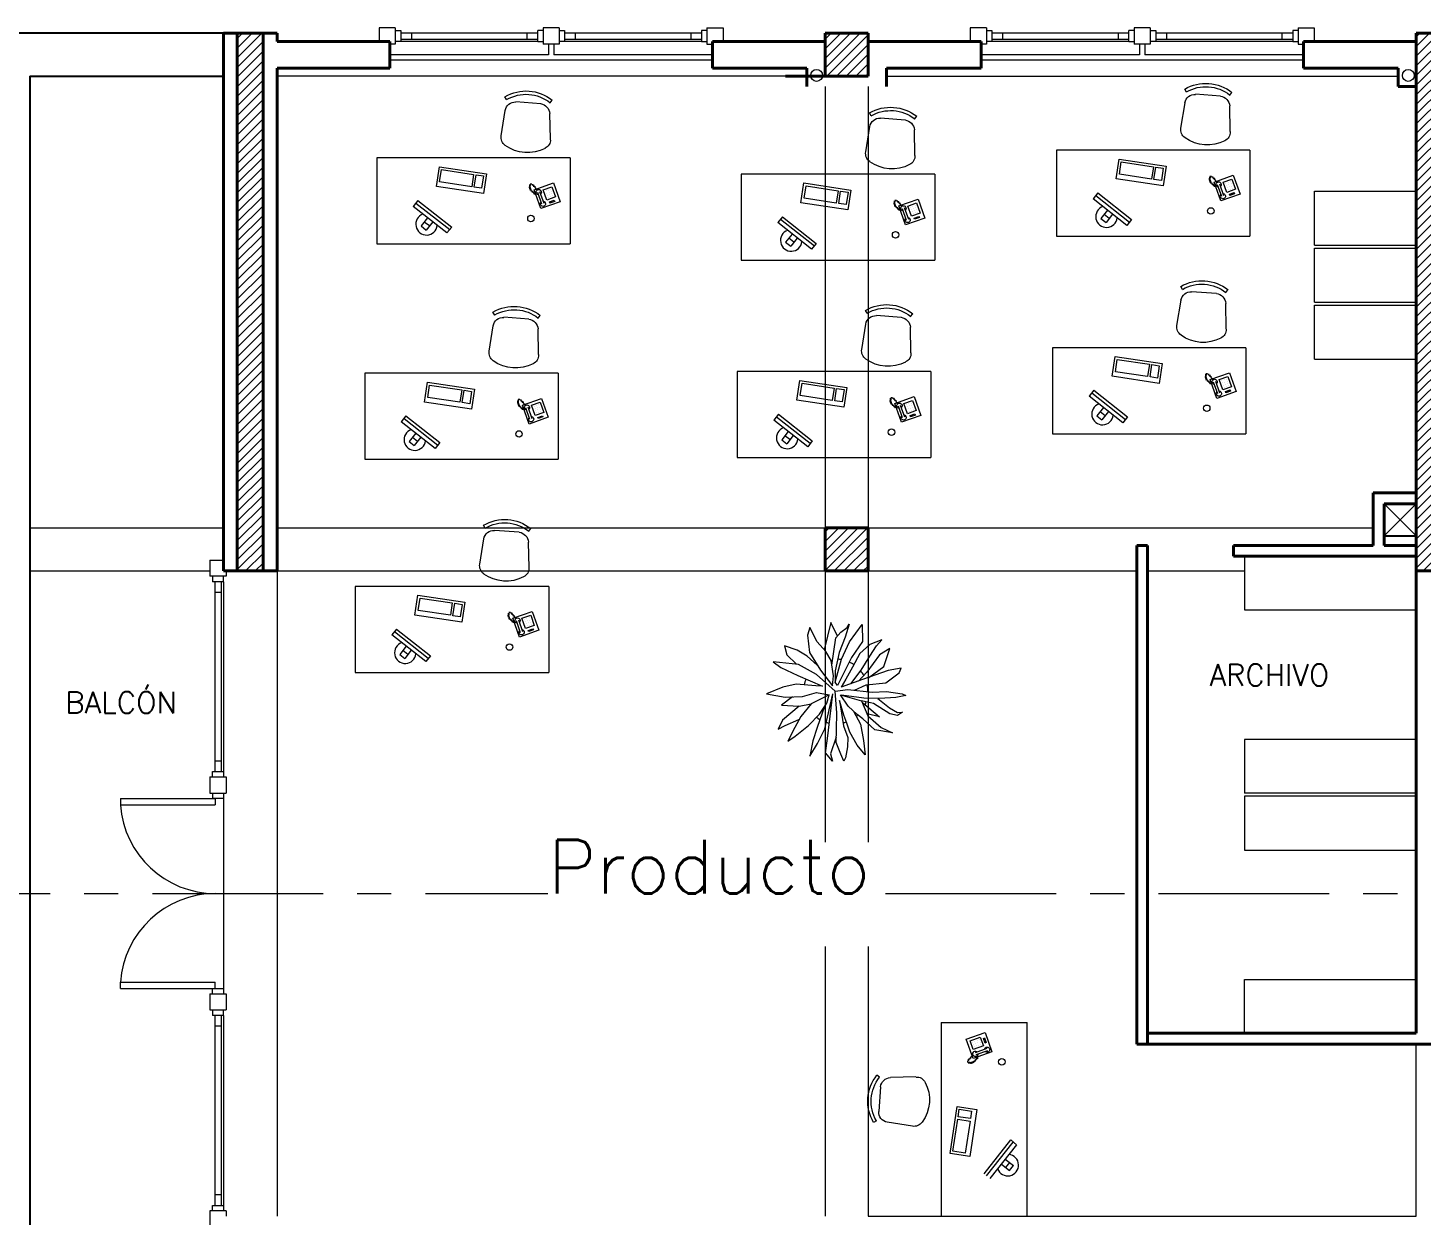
# Model space of a CAD drawing. Extents: x 1018 to 1352, y -109 to 184.
# Drawn here: x 1094.05 to 1107.02, y 118.21 to 129.26 of the extents above; entities that cross this region are included whole.
import ezdxf

# ---------------------------------------------------------------- set-up
doc = ezdxf.new("R2010")
doc.units = 0
doc.header["$LTSCALE"] = 0.5
doc.linetypes.add('CENTER', pattern=[50.8, 31.75, -6.35, 6.35, -6.35])
doc.layers.get('0').update_dxf_attribs({"linetype": 'CONTINUOUS'})
for name, color, linetype, lineweight in [('Carpintería', 55, 'CONTINUOUS', 20), ('Detalles .05', 243, 'CONTINUOUS', 5), ('Detalles 01', 8, 'CONTINUOUS', 9), ('Equipamiento fijo', 31, 'CONTINUOUS', 13), ('Equipamiento movil', 33, 'CONTINUOUS', 9), ('Muros corte', 7, 'CONTINUOUS', 40), ('Muros vista', 253, 'CONTINUOUS', 25), ('Punta 01', 6, 'CONTINUOUS', 9), ('Punta 02', 11, 'CONTINUOUS', 20), ('Tratamiento pisos', 251, 'CONTINUOUS', 9), ('Vidrios', 147, 'CONTINUOUS', 13)]:
    doc.layers.add(name, color=color, linetype=linetype, lineweight=lineweight)
doc.styles.add('Texto 2 mm', font='simplex.shx', dxfattribs={"height": 0.2})
doc.styles.add('Texto 5 mm', font='simplex.shx', dxfattribs={"height": 0.5})
pattern_1 = [(45, (2.81977, 1.001066), (-0.0449012806, 0.0449012806), [])]

# ---------------------------------------------------------------- blocks, each defined once
blk = doc.blocks.new('TELEFONO')
at = {"layer": 'Detalles .05'}
for p, q in [((0.139, 0.134), (-0.098, 0.134)), ((-0.098, 0.134), (-0.098, -0.099)), ((-0.071, 0.089), (-0.071, -0.055)), ((-0.043, 0.089), (-0.043, -0.055)), ((0.108, 0.063), (0, 0.063)), ((0, 0.063), (0, -0.063)), ((0.081, 0.108), (0.023, 0.108)), ((0.023, 0.108), (0.023, 0.094)), ((0.023, 0.094), (0.081, 0.094)), ((0.027, 0.041), (0.027, 0.041)), ((0.027, 0.014), (0.027, 0.014)), ((0.054, 0.041), (0.054, 0.041)), ((0.054, 0.014), (0.054, 0.014)), ((0.081, 0.094), (0.081, 0.108)), ((0.081, 0.041), (0.081, 0.041)), ((0.081, 0.014), (0.081, 0.014)), ((0.108, -0.063), (0.108, 0.063)), ((0.139, -0.099), (0.139, 0.134)), ((-0.129, -0.104), (-0.147, -0.11)), ((-0.129, -0.116), (-0.147, -0.121)), ((-0.129, -0.127), (-0.147, -0.133)), ((-0.129, -0.139), (-0.147, -0.145)), ((-0.124, -0.093), (-0.141, -0.098)), ((-0.124, -0.15), (-0.141, -0.156)), ((-0.118, -0.081), (-0.135, -0.087)), ((-0.118, -0.162), (-0.135, -0.168)), ((-0.112, -0.07), (-0.129, -0.075)), ((-0.106, -0.058), (-0.124, -0.064)), ((-0.101, -0.047), (-0.118, -0.052)), ((-0.089, -0.156), (-0.106, -0.162)), ((-0.083, -0.145), (-0.101, -0.15)), ((-0.098, -0.099), (0.139, -0.099)), ((-0.078, -0.133), (-0.095, -0.139)), ((-0.072, -0.121), (-0.089, -0.127)), ((-0.067, -0.083), (-0.078, -0.116)), ((0, -0.063), (0.108, -0.063)), ((0.027, -0.013), (0.027, -0.013)), ((0.027, -0.04), (0.027, -0.04)), ((0.054, -0.013), (0.054, -0.013)), ((0.054, -0.04), (0.054, -0.04)), ((0.081, -0.013), (0.081, -0.013)), ((0.081, -0.04), (0.081, -0.04)), ((-0.104, -0.17), (-0.122, -0.176))]:
    blk.add_line(p, q, dxfattribs=at)
for centre, start, end in [((-0.057, 0.089), 298.4915, 241.5085), ((-0.057, -0.055), 118.4915, 61.5085)]:
    blk.add_arc(centre, 0.0302, start, end, dxfattribs=at)
blk = doc.blocks.new('RECTANG')
for p, q in [((1, 1), (0, 1)), ((0, 1), (0, 0)), ((1, 0), (1, 1)), ((0, 0), (1, 0))]:
    blk.add_line(p, q)
blk = doc.blocks.new('KEYBOARD', base_point=(60, 294))
for p, xscale, yscale, zscale in [((60, 294), 19, 8, 19), ((61, 295), 13, 5, 13), ((75, 295), 3, 5, 3)]:
    blk.add_blockref('RECTANG', p, dxfattribs=dict(xscale=xscale, yscale=yscale, zscale=zscale))
blk = doc.blocks.new('silla compu')
for p, q in [((-0.198, 0.131), (-0.215, -0.107)), ((0.255, 0.058), (0.197, -0.173)), ((-0.225, -0.207), (-0.247, -0.23)), ((0.092, -0.242), (-0.137, -0.206)), ((0.175, -0.271), (0.188, -0.3))]:
    blk.add_line(p, q)
for centre, radius, start, end in [((-0.105, 0.124), 0.0936, 112.4967, 175.8734), ((-0.005, -0.116), 0.354, 49.3107, 112.4967), ((0.175, 0.085), 0.0838, 341.6928, 53.5518), ((-0.122, -0.113), 0.0936, 175.8734, 260.9037), ((0.022, 0.055), 0.392, 226.6455, 295.1618), ((0.022, 0.055), 0.361, 226.6972, 295.1102), ((0.098, -0.138), 0.105, 266.1879, 340.6498)]:
    blk.add_arc(centre, radius, start, end)
blk = doc.blocks.new('Planta 1')
for p, q in [((-0.233, 0.595), (-0.254, 0.525)), ((-0.254, 0.525), (-0.236, 0.364)), ((-0.166, 0.461), (-0.233, 0.595)), ((-0.039, 0.64), (-0.099, 0.388)), ((0.024, 0.515), (-0.039, 0.64)), ((0.009, 0.498), (0.057, 0.553)), ((0.057, 0.553), (0.113, 0.595)), ((0.132, 0.627), (0.097, 0.506)), ((0.113, 0.595), (0.132, 0.627)), ((0.137, 0.461), (0.254, 0.622)), ((0.254, 0.622), (0.257, 0.466)), ((-0.35, 0.384), (-0.47, 0.424)), ((-0.47, 0.424), (-0.446, 0.342)), ((-0.084, 0.372), (-0.166, 0.461)), ((-0.027, 0.244), (0.009, 0.498)), ((0.097, 0.506), (0.041, 0.362)), ((0.063, 0.299), (0.137, 0.461)), ((0.257, 0.466), (0.156, 0.317)), ((0.326, 0.436), (0.233, 0.354)), ((0.438, 0.481), (0.326, 0.436)), ((0.326, 0.329), (0.387, 0.426)), ((0.387, 0.426), (0.438, 0.481)), ((0.512, 0.401), (0.416, 0.342)), ((0.456, 0.232), (0.512, 0.401)), ((-0.337, 0.252), (-0.574, 0.277)), ((-0.574, 0.277), (-0.502, 0.222)), ((-0.446, 0.342), (-0.358, 0.254)), ((-0.259, 0.329), (-0.35, 0.384)), ((-0.164, 0.246), (-0.259, 0.329)), ((-0.236, 0.364), (-0.134, 0.198)), ((-0.033, 0.287), (-0.084, 0.372)), ((-0.012, 0.145), (-0.033, 0.287)), ((0.041, 0.362), (0.004, 0.193)), ((0.004, 0.087), (0.063, 0.299)), ((0.156, 0.317), (0.026, 0.055)), ((0.233, 0.354), (0.164, 0.225)), ((0.246, 0.198), (0.326, 0.329)), ((0.416, 0.342), (0.297, 0.18)), ((-0.502, 0.222), (-0.345, 0.15)), ((-0.345, 0.15), (-0.116, 0.05)), ((-0.172, 0.158), (-0.337, 0.252)), ((0.002, 0.002), (-0.172, 0.158)), ((-0.134, 0.198), (-0.021, 0.051)), ((-0.021, 0.051), (-0.012, 0.145)), ((0.004, 0.193), (0.004, 0.087)), ((0.164, 0.225), (0.102, 0.113)), ((0.149, 0.072), (0.246, 0.198)), ((0.297, 0.18), (0.22, 0.096)), ((0.496, 0.195), (0.257, 0.111)), ((0.315, 0.131), (0.456, 0.232)), ((0.475, 0.081), (0.597, 0.173)), ((0.616, 0.217), (0.496, 0.195)), ((0.597, 0.173), (0.616, 0.217)), ((-0.483, 0.039), (-0.637, -0.021)), ((-0.361, 0.068), (-0.483, 0.039)), ((-0.177, 0.051), (-0.361, 0.068)), ((-0.116, 0.05), (-0.177, 0.051)), ((0.002, 0.002), (0.121, 0.019)), ((0.017, -0.2), (0.002, 0.002)), ((0.026, 0.055), (0.004, 0.087)), ((0.102, 0.113), (0.058, 0.039)), ((0.257, 0.111), (0.058, 0.039)), ((0.121, 0.019), (0.347, -0.006)), ((0.182, 0.012), (0.291, 0.061)), ((0.291, 0.061), (0.475, 0.081)), ((-0.637, -0.021), (-0.464, -0.053)), ((-0.394, -0.051), (-0.496, -0.128)), ((-0.496, -0.128), (-0.331, -0.138)), ((-0.464, -0.053), (-0.302, -0.048)), ((-0.331, -0.138), (-0.22, -0.115)), ((-0.22, -0.115), (-0.318, -0.232)), ((-0.302, -0.048), (-0.172, -0.011)), ((-0.053, -0.03), (-0.22, -0.115)), ((-0.172, -0.011), (-0.053, -0.03)), ((-0.142, -0.212), (-0.076, -0.108)), ((-0.092, -0.346), (-0.019, -0.022)), ((-0.076, -0.108), (-0.053, -0.03)), ((-0.068, -0.438), (-0.019, -0.022)), ((0.043, -0.084), (0.081, -0.319)), ((0.084, -0.22), (0.043, -0.084)), ((0.051, -0.031), (0.249, -0.086)), ((0.124, -0.138), (0.051, -0.031)), ((0.27, -0.061), (0.062, -0.034)), ((0.249, -0.086), (0.307, -0.227)), ((0.358, -0.113), (0.249, -0.086)), ((0.257, -0.103), (0.416, -0.237)), ((0.414, -0.066), (0.27, -0.061)), ((0.347, -0.006), (0.48, -0.001)), ((0.512, -0.207), (0.358, -0.113)), ((0.401, -0.065), (0.507, -0.153)), ((0.566, -0.056), (0.414, -0.066)), ((0.48, -0.001), (0.627, -0.023)), ((0.659, -0.036), (0.566, -0.056)), ((0.627, -0.023), (0.659, -0.036)), ((-0.331, -0.138), (-0.486, -0.267)), ((-0.318, -0.232), (-0.374, -0.336)), ((-0.246, -0.317), (-0.142, -0.212)), ((-0.097, -0.141), (-0.164, -0.334)), ((0.015, -0.354), (0.017, -0.2)), ((0.11, -0.294), (0.084, -0.22)), ((0.209, -0.215), (0.124, -0.138)), ((0.174, -0.184), (0.238, -0.304)), ((0.259, -0.254), (0.209, -0.215)), ((0.371, -0.356), (0.259, -0.254)), ((0.416, -0.237), (0.299, -0.208)), ((0.307, -0.227), (0.43, -0.336)), ((0.507, -0.153), (0.584, -0.195)), ((0.584, -0.222), (0.512, -0.207)), ((0.584, -0.195), (0.629, -0.192)), ((0.629, -0.192), (0.584, -0.222)), ((-0.486, -0.267), (-0.528, -0.349)), ((-0.528, -0.349), (-0.462, -0.317)), ((-0.462, -0.317), (-0.334, -0.262)), ((-0.374, -0.336), (-0.438, -0.461)), ((-0.369, -0.416), (-0.246, -0.317)), ((-0.164, -0.334), (-0.206, -0.458)), ((-0.161, -0.483), (-0.092, -0.346)), ((0.012, -0.475), (0.015, -0.354)), ((0.081, -0.319), (0.121, -0.428)), ((0.14, -0.379), (0.11, -0.294)), ((0.209, -0.5), (0.14, -0.379)), ((0.238, -0.304), (0.265, -0.456)), ((0.536, -0.386), (0.371, -0.356)), ((0.43, -0.336), (0.536, -0.386)), ((-0.438, -0.461), (-0.369, -0.416)), ((-0.206, -0.458), (-0.233, -0.6)), ((-0.233, -0.6), (-0.161, -0.483)), ((-0.086, -0.572), (-0.068, -0.438)), ((0.013, -0.425), (-0.041, -0.58)), ((0.057, -0.582), (0.012, -0.475)), ((0.116, -0.515), (0.1, -0.617)), ((0.121, -0.428), (0.116, -0.515)), ((0.281, -0.59), (0.209, -0.5)), ((0.265, -0.456), (0.281, -0.59)), ((-0.023, -0.649), (-0.086, -0.572)), ((-0.041, -0.58), (-0.023, -0.649)), ((0.084, -0.649), (0.057, -0.582)), ((0.1, -0.617), (0.084, -0.649))]:
    blk.add_line(p, q)
at = {"layer": 'Detalles .05'}
for start, end in [(79.6774, 86.207), (55.7777, 65.1238), (125.0386, 125.0807), (29.6412, 39.1255), (157.2574, 168.4231), (359.4429, 11.7162), (335.4998, 341.0401), (233.5733, 240.8096), (309.5647, 313.1025), (253.2847, 258.683), (283.2227, 289.1148)]:
    blk.add_arc((0.008, 0.001), 0.3, start, end, dxfattribs=at)

msp = doc.modelspace()

# ---------------------------------------------------------------- hatches: boundary and pattern name
at = {"layer": 'Detalles 01'}
h = msp.add_hatch(dxfattribs=at)
h.set_pattern_fill('ANSI31', color=256, scale=0.02, style=0)
h.set_pattern_definition(pattern_1)
h.paths.add_polyline_path([(1095.995, 124.206), (1096.235, 124.206), (1096.235, 129.206), (1095.995, 129.206)])
h = msp.add_hatch(dxfattribs=at)
h.set_pattern_fill('ANSI31', color=256, scale=0.02, style=0)
h.set_pattern_definition(pattern_1)
h.paths.add_polyline_path([(1101.465, 129.206), (1101.465, 128.806), (1101.865, 128.806), (1101.865, 129.206)])
h = msp.add_hatch(dxfattribs=at)
h.set_pattern_fill('ANSI31,_O', color=256, scale=0.02)
h.set_pattern_definition(pattern_1)
h.paths.add_polyline_path([(1108.965, 128.881), (1108.965, 129.131), (1107.205, 129.131), (1107.205, 129.206), (1106.965, 129.206), (1106.965, 124.206), (1108.965, 124.206), (1108.965, 124.356), (1107.205, 124.356), (1107.205, 128.881)])
h.paths.add_polyline_path([(1108.965, 129.131), (1108.965, 128.881), (1110.065, 128.881), (1110.065, 129.131)])
h.paths.add_polyline_path([(1109.455, 124.356), (1108.965, 124.356), (1108.965, 124.206), (1109.605, 124.206), (1109.605, 128.081), (1109.455, 128.081)])
h = msp.add_hatch(dxfattribs=at)
h.set_pattern_fill('ANSI31', color=256, scale=0.02, style=0)
h.set_pattern_definition(pattern_1)
h.paths.add_polyline_path([(1101.465, 124.206), (1101.865, 124.206), (1101.865, 124.606), (1101.465, 124.606)])

# ---------------------------------------------------------------- linework, layer by layer
at = {"layer": 'Carpintería'}
for p, q in [((1097.465, 129.256), (1097.315, 129.256)), ((1097.315, 129.256), (1097.315, 129.131)), ((1097.465, 129.256), (1097.465, 129.106)), ((1097.465, 129.231), (1097.515, 129.231)), ((1097.515, 129.231), (1097.515, 129.131)), ((1097.515, 129.211), (1098.79, 129.211)), ((1097.615, 129.211), (1097.615, 129.151)), ((1098.69, 129.211), (1098.69, 129.151)), ((1098.84, 129.231), (1098.79, 129.231)), ((1098.79, 129.131), (1098.79, 129.231)), ((1098.99, 129.256), (1098.84, 129.256)), ((1098.84, 129.256), (1098.84, 129.106)), ((1098.99, 129.256), (1098.99, 129.106)), ((1098.99, 129.231), (1099.04, 129.231)), ((1099.04, 129.231), (1099.04, 129.131)), ((1099.04, 129.211), (1100.315, 129.211)), ((1099.14, 129.211), (1099.14, 129.151)), ((1100.215, 129.211), (1100.215, 129.151)), ((1100.315, 129.231), (1100.315, 129.131)), ((1100.365, 129.231), (1100.315, 129.231)), ((1100.365, 129.256), (1100.365, 129.106)), ((1100.365, 129.256), (1100.515, 129.256)), ((1100.515, 129.256), (1100.515, 129.131)), ((1102.965, 129.256), (1102.815, 129.256)), ((1102.815, 129.256), (1102.815, 129.131)), ((1102.965, 129.256), (1102.965, 129.106)), ((1102.965, 129.231), (1103.015, 129.231)), ((1103.015, 129.231), (1103.015, 129.131)), ((1103.015, 129.211), (1104.29, 129.211)), ((1103.115, 129.211), (1103.115, 129.151)), ((1104.19, 129.211), (1104.19, 129.151)), ((1104.34, 129.231), (1104.29, 129.231)), ((1104.29, 129.131), (1104.29, 129.231)), ((1104.49, 129.256), (1104.34, 129.256)), ((1104.34, 129.256), (1104.34, 129.106)), ((1104.49, 129.256), (1104.49, 129.106)), ((1104.49, 129.231), (1104.54, 129.231)), ((1104.54, 129.231), (1104.54, 129.131)), ((1104.54, 129.211), (1105.815, 129.211)), ((1104.64, 129.211), (1104.64, 129.151)), ((1105.715, 129.211), (1105.715, 129.151)), ((1105.815, 129.231), (1105.815, 129.131)), ((1105.865, 129.231), (1105.815, 129.231)), ((1105.865, 129.256), (1105.865, 129.106)), ((1105.865, 129.256), (1106.015, 129.256)), ((1106.015, 129.256), (1106.015, 129.131)), ((1097.465, 129.106), (1097.415, 129.106)), ((1097.515, 129.131), (1097.465, 129.131)), ((1097.515, 129.151), (1098.79, 129.151)), ((1098.79, 129.131), (1098.84, 129.131)), ((1098.99, 129.106), (1098.84, 129.106)), ((1099.04, 129.131), (1098.99, 129.131)), ((1099.04, 129.151), (1100.315, 129.151)), ((1100.315, 129.131), (1100.365, 129.131)), ((1100.365, 129.106), (1100.415, 129.106)), ((1102.965, 129.106), (1102.915, 129.106)), ((1103.015, 129.131), (1102.965, 129.131)), ((1103.015, 129.151), (1104.29, 129.151)), ((1104.29, 129.131), (1104.34, 129.131)), ((1104.49, 129.106), (1104.34, 129.106)), ((1104.54, 129.131), (1104.49, 129.131)), ((1104.54, 129.151), (1105.815, 129.151)), ((1105.815, 129.131), (1105.865, 129.131)), ((1105.865, 129.106), (1105.915, 129.106)), ((1095.74, 124.306), (1095.74, 124.156)), ((1095.74, 124.306), (1095.865, 124.306)), ((1095.89, 124.156), (1095.74, 124.156)), ((1095.765, 124.156), (1095.765, 124.106)), ((1095.865, 124.106), (1095.865, 124.156)), ((1095.89, 124.206), (1095.89, 124.156)), ((1095.865, 124.106), (1095.765, 124.106)), ((1095.785, 124.106), (1095.785, 122.34)), ((1095.845, 124.106), (1095.845, 122.34)), ((1095.845, 124.006), (1095.785, 124.006)), ((1095.765, 122.29), (1095.765, 122.34)), ((1095.765, 122.34), (1095.865, 122.34)), ((1095.785, 122.44), (1095.845, 122.44)), ((1095.865, 122.34), (1095.865, 122.29)), ((1095.74, 122.29), (1095.74, 122.14)), ((1095.74, 122.29), (1095.89, 122.29)), ((1095.89, 122.29), (1095.89, 122.14)), ((1094.907, 122.09), (1095.79, 122.09)), ((1094.907, 122.09), (1094.907, 122.03)), ((1095.74, 122.14), (1095.89, 122.14)), ((1095.765, 122.14), (1095.765, 122.09)), ((1095.865, 122.09), (1095.765, 122.09)), ((1095.79, 122.09), (1095.79, 122.03)), ((1095.865, 122.14), (1095.865, 122.09)), ((1094.907, 122.03), (1095.79, 122.03)), ((1094.907, 120.383), (1095.79, 120.383)), ((1094.907, 120.323), (1094.907, 120.383)), ((1094.907, 120.323), (1095.79, 120.323)), ((1095.74, 120.273), (1095.74, 120.123)), ((1095.74, 120.273), (1095.89, 120.273)), ((1095.765, 120.273), (1095.765, 120.323)), ((1095.765, 120.323), (1095.865, 120.323)), ((1095.79, 120.323), (1095.79, 120.383)), ((1095.865, 120.323), (1095.865, 120.273)), ((1095.89, 120.273), (1095.89, 120.123)), ((1095.74, 120.123), (1095.89, 120.123)), ((1095.765, 120.123), (1095.765, 120.073)), ((1095.865, 120.073), (1095.765, 120.073)), ((1095.785, 120.073), (1095.785, 118.306)), ((1095.845, 120.073), (1095.845, 118.306)), ((1095.865, 120.073), (1095.865, 120.123)), ((1095.845, 119.973), (1095.785, 119.973)), ((1095.785, 118.406), (1095.845, 118.406)), ((1095.89, 118.256), (1095.74, 118.256)), ((1095.74, 118.256), (1095.74, 118.106)), ((1095.765, 118.256), (1095.765, 118.306)), ((1095.765, 118.306), (1095.865, 118.306)), ((1095.865, 118.306), (1095.865, 118.256)), ((1095.89, 118.256), (1095.89, 118.206))]:
    msp.add_line(p, q, dxfattribs=at)
at = {"layer": 'Detalles 01'}
for p, q in [((1098.79, 129.131), (1097.515, 129.131)), ((1098.89, 129.106), (1098.89, 129.006)), ((1098.94, 129.106), (1098.94, 129.006)), ((1100.315, 129.131), (1099.04, 129.131)), ((1104.29, 129.131), (1103.015, 129.131)), ((1104.39, 129.106), (1104.39, 129.006)), ((1104.44, 129.106), (1104.44, 129.006)), ((1105.815, 129.131), (1104.54, 129.131)), ((1098.89, 129.006), (1097.415, 129.006)), ((1100.415, 128.956), (1097.415, 128.956)), ((1100.415, 129.006), (1098.94, 129.006)), ((1104.39, 129.006), (1102.915, 129.006)), ((1105.915, 128.956), (1102.915, 128.956)), ((1105.915, 129.006), (1104.44, 129.006)), ((1095.865, 124.106), (1095.865, 122.34)), ((1095.865, 120.073), (1095.865, 118.306))]:
    msp.add_line(p, q, dxfattribs=at)
at = {"layer": 'Detalles 01', "linetype": 'CENTER', "ltscale": 0.1}
for p, q in [((1092.665, 121.206), (1098.885, 121.206)), ((1102.026, 121.206), (1108.792, 121.206))]:
    msp.add_line(p, q, dxfattribs=at)
at = {"layer": 'Detalles 01'}
for centre in [(1101.385, 128.814), (1106.89, 128.814)]:
    msp.add_circle(centre, 0.055, dxfattribs=at)
for centre, start, end in [((1095.792, 122.093), 184.1299, 269.8971), ((1095.792, 120.319), 90.1029, 175.8701)]:
    msp.add_arc(centre, 0.887, start, end, dxfattribs=at)
at = {"layer": 'Equipamiento fijo'}
for p, q in [((1106.018, 127.737), (1106.954, 127.737)), ((1106.018, 127.237), (1106.018, 127.737)), ((1106.018, 127.237), (1106.966, 127.237)), ((1106.018, 126.707), (1106.018, 127.207)), ((1106.018, 127.207), (1106.973, 127.207)), ((1106.018, 126.707), (1106.948, 126.707)), ((1106.018, 126.177), (1106.018, 126.677)), ((1106.018, 126.677), (1106.948, 126.677)), ((1106.018, 126.177), (1106.965, 126.177)), ((1105.365, 124.344), (1105.365, 123.844)), ((1105.365, 123.844), (1106.965, 123.844)), ((1106.965, 122.64), (1105.365, 122.64)), ((1106.965, 122.14), (1105.365, 122.14)), ((1106.965, 122.11), (1105.365, 122.11)), ((1105.365, 121.61), (1106.965, 121.61)), ((1105.365, 119.906), (1105.365, 120.406)), ((1105.365, 120.406), (1106.965, 120.406))]:
    msp.add_line(p, q, dxfattribs=at)
at = {"layer": 'Equipamiento movil'}
for p, q in [((1099.092, 128.047), (1097.292, 128.047)), ((1097.292, 128.047), (1097.292, 127.247)), ((1099.092, 128.047), (1099.092, 127.247)), ((1105.417, 128.118), (1103.617, 128.118)), ((1103.617, 128.118), (1103.617, 127.318)), ((1105.417, 128.118), (1105.417, 127.318)), ((1102.484, 127.896), (1100.684, 127.896)), ((1100.684, 127.896), (1100.684, 127.096)), ((1102.484, 127.896), (1102.484, 127.096)), ((1104.001, 127.722), (1103.958, 127.666)), ((1104.272, 127.419), (1103.958, 127.666)), ((1103.982, 127.698), (1104.297, 127.451)), ((1104.001, 127.722), (1104.315, 127.474)), ((1097.675, 127.651), (1097.632, 127.596)), ((1097.946, 127.349), (1097.632, 127.596)), ((1097.657, 127.627), (1097.971, 127.38)), ((1097.675, 127.651), (1097.99, 127.404)), ((1104.091, 127.561), (1104.03, 127.484)), ((1104.107, 127.485), (1104.06, 127.522)), ((1104.138, 127.524), (1104.078, 127.447)), ((1097.766, 127.491), (1097.705, 127.414)), ((1097.705, 127.414), (1097.752, 127.376)), ((1097.782, 127.414), (1097.735, 127.451)), ((1097.813, 127.454), (1097.752, 127.376)), ((1097.99, 127.404), (1097.946, 127.349)), ((1101.068, 127.5), (1101.024, 127.445)), ((1101.339, 127.197), (1101.024, 127.445)), ((1101.049, 127.476), (1101.364, 127.229)), ((1101.068, 127.5), (1101.382, 127.252)), ((1104.03, 127.484), (1104.078, 127.447)), ((1104.315, 127.474), (1104.272, 127.419)), ((1101.158, 127.339), (1101.097, 127.262)), ((1101.097, 127.262), (1101.145, 127.225)), ((1101.174, 127.263), (1101.127, 127.3)), ((1101.205, 127.302), (1101.145, 127.225)), ((1103.617, 127.318), (1105.417, 127.318)), ((1097.292, 127.247), (1099.092, 127.247)), ((1101.382, 127.252), (1101.339, 127.197)), ((1100.684, 127.096), (1102.484, 127.096)), ((1105.38, 126.282), (1103.58, 126.282)), ((1103.58, 126.282), (1103.58, 125.482)), ((1105.38, 126.282), (1105.38, 125.482)), ((1098.981, 126.044), (1097.181, 126.044)), ((1097.181, 126.044), (1097.181, 125.244)), ((1098.981, 126.044), (1098.981, 125.244)), ((1102.447, 126.06), (1100.647, 126.06)), ((1100.647, 126.06), (1100.647, 125.26)), ((1102.447, 126.06), (1102.447, 125.26)), ((1103.964, 125.886), (1103.92, 125.831)), ((1103.945, 125.862), (1104.259, 125.615)), ((1103.964, 125.886), (1104.278, 125.638)), ((1104.235, 125.583), (1103.92, 125.831)), ((1104.054, 125.725), (1103.993, 125.648)), ((1097.564, 125.647), (1097.521, 125.592)), ((1097.836, 125.345), (1097.521, 125.592)), ((1097.546, 125.624), (1097.86, 125.376)), ((1097.564, 125.647), (1097.879, 125.4)), ((1101.03, 125.664), (1100.987, 125.609)), ((1101.302, 125.361), (1100.987, 125.609)), ((1101.012, 125.64), (1101.326, 125.393)), ((1101.03, 125.664), (1101.345, 125.416)), ((1103.993, 125.648), (1104.04, 125.611)), ((1104.07, 125.649), (1104.023, 125.686)), ((1104.101, 125.688), (1104.04, 125.611)), ((1104.278, 125.638), (1104.235, 125.583)), ((1097.655, 125.487), (1097.594, 125.41)), ((1097.671, 125.411), (1097.624, 125.448)), ((1097.702, 125.45), (1097.641, 125.373)), ((1101.121, 125.503), (1101.06, 125.426)), ((1101.137, 125.427), (1101.09, 125.464)), ((1101.168, 125.466), (1101.107, 125.389)), ((1103.58, 125.482), (1105.38, 125.482)), ((1097.594, 125.41), (1097.641, 125.373)), ((1097.879, 125.4), (1097.836, 125.345)), ((1101.06, 125.426), (1101.107, 125.389)), ((1101.345, 125.416), (1101.302, 125.361)), ((1097.181, 125.244), (1098.981, 125.244)), ((1100.647, 125.26), (1102.447, 125.26)), ((1098.893, 124.062), (1097.093, 124.062)), ((1097.093, 124.062), (1097.093, 123.262)), ((1098.893, 124.062), (1098.893, 123.262)), ((1097.476, 123.666), (1097.433, 123.611)), ((1097.458, 123.642), (1097.772, 123.395)), ((1097.476, 123.666), (1097.791, 123.418)), ((1097.748, 123.363), (1097.433, 123.611)), ((1097.567, 123.505), (1097.506, 123.428)), ((1097.506, 123.428), (1097.553, 123.391)), ((1097.583, 123.429), (1097.536, 123.466)), ((1097.614, 123.468), (1097.553, 123.391)), ((1097.791, 123.418), (1097.748, 123.363)), ((1097.093, 123.262), (1098.893, 123.262)), ((1105.365, 122.64), (1105.365, 122.14)), ((1105.365, 122.11), (1105.365, 121.61)), ((1102.545, 120.006), (1102.545, 118.206)), ((1102.545, 120.006), (1103.345, 120.006)), ((1103.345, 118.206), (1103.345, 120.006)), ((1102.943, 118.599), (1103.191, 118.914)), ((1102.967, 118.581), (1103.214, 118.895)), ((1103.246, 118.87), (1102.998, 118.556)), ((1103.191, 118.914), (1103.246, 118.87)), ((1103.141, 118.737), (1103.218, 118.676)), ((1103.18, 118.706), (1103.143, 118.659)), ((1103.104, 118.69), (1103.181, 118.629)), ((1103.181, 118.629), (1103.218, 118.676)), ((1102.545, 118.206), (1103.345, 118.206))]:
    msp.add_line(p, q, dxfattribs=at)
for centre in [(1105.053, 127.554), (1098.727, 127.484), (1102.12, 127.332), (1105.015, 125.719), (1098.616, 125.48), (1102.082, 125.497), (1098.528, 123.498), (1103.108, 119.641)]:
    msp.add_circle(centre, 0.03, dxfattribs=at)
for centre, start, end in [((1097.756, 127.43), 109.6916, 353.9196), ((1104.082, 127.501), 109.6916, 353.9196), ((1101.149, 127.279), 109.6916, 353.9196), ((1104.045, 125.665), 109.6916, 353.9196), ((1097.646, 125.427), 109.6916, 353.9196), ((1101.111, 125.443), 109.6916, 353.9196), ((1097.558, 123.445), 109.6916, 353.9196), ((1103.164, 118.68), 199.6916, 83.9196)]:
    msp.add_arc(centre, 0.1, start, end, dxfattribs=at)
at = {"layer": 'Muros corte'}
for p, q in [((1096.365, 129.206), (1095.865, 129.206)), ((1095.865, 124.206), (1095.865, 129.206)), ((1095.995, 124.206), (1095.995, 129.206)), ((1096.235, 129.206), (1096.235, 124.206)), ((1096.365, 129.206), (1096.365, 129.131)), ((1097.415, 129.131), (1096.365, 129.131)), ((1097.415, 129.131), (1097.415, 128.881)), ((1101.465, 129.131), (1100.415, 129.131)), ((1100.415, 129.131), (1100.415, 128.881)), ((1101.865, 129.206), (1101.465, 129.206)), ((1101.465, 128.806), (1101.465, 129.206)), ((1101.865, 129.206), (1101.865, 128.806)), ((1102.915, 129.131), (1101.865, 129.131)), ((1102.915, 129.131), (1102.915, 128.881)), ((1106.965, 129.131), (1105.915, 129.131)), ((1105.915, 129.131), (1105.915, 128.881)), ((1106.965, 124.206), (1106.965, 129.206)), ((1106.965, 129.206), (1107.205, 129.206)), ((1096.365, 128.881), (1096.365, 124.206)), ((1097.415, 128.881), (1096.365, 128.881)), ((1101.295, 128.881), (1100.415, 128.881)), ((1101.295, 128.881), (1101.295, 128.711)), ((1102.915, 128.881), (1102.035, 128.881)), ((1102.035, 128.881), (1102.035, 128.711)), ((1106.795, 128.881), (1105.915, 128.881)), ((1106.795, 128.711), (1106.795, 128.881)), ((1101.835, 128.806), (1101.095, 128.806)), ((1101.865, 128.806), (1101.465, 128.806)), ((1106.965, 128.711), (1106.795, 128.711)), ((1106.565, 124.931), (1106.965, 124.931)), ((1106.565, 124.444), (1106.565, 124.931)), ((1106.665, 124.444), (1106.665, 124.831)), ((1106.665, 124.831), (1106.965, 124.831)), ((1101.865, 124.606), (1101.465, 124.606)), ((1101.465, 124.206), (1101.465, 124.606)), ((1101.865, 124.206), (1101.865, 124.606)), ((1104.365, 124.444), (1104.365, 119.806)), ((1104.365, 124.444), (1104.465, 124.444)), ((1104.465, 124.444), (1104.465, 119.806)), ((1105.265, 124.444), (1105.265, 124.344)), ((1106.565, 124.444), (1105.265, 124.444)), ((1106.965, 124.444), (1106.665, 124.444)), ((1106.965, 124.344), (1105.265, 124.344)), ((1106.965, 119.906), (1106.965, 124.344)), ((1096.365, 124.206), (1095.865, 124.206)), ((1101.865, 124.206), (1101.465, 124.206)), ((1106.965, 124.206), (1109.605, 124.206)), ((1104.465, 119.906), (1106.965, 119.906)), ((1104.465, 119.806), (1104.365, 119.806)), ((1104.465, 119.806), (1108.465, 119.806))]:
    msp.add_line(p, q, dxfattribs=at)
at = {"layer": 'Muros vista'}
for p, q in [((1095.865, 129.206), (1093.665, 129.206)), ((1094.065, 128.806), (1094.065, 113.606)), ((1094.065, 128.806), (1095.865, 128.806)), ((1106.665, 124.531), (1106.965, 124.531))]:
    msp.add_line(p, q, dxfattribs=at)
at = {"layer": 'Punta 01'}
for p, q in [((1106.965, 124.831), (1106.665, 124.531)), ((1106.665, 124.831), (1106.965, 124.531))]:
    msp.add_line(p, q, dxfattribs=at)
at = {"layer": 'Tratamiento pisos'}
for p, q in [((1101.295, 128.806), (1096.365, 128.806)), ((1101.465, 128.711), (1101.465, 124.606)), ((1101.865, 128.711), (1101.865, 124.606)), ((1102.035, 128.806), (1106.795, 128.806)), ((1101.865, 125.624), (1101.865, 125.624)), ((1094.065, 124.606), (1095.865, 124.606)), ((1096.365, 124.606), (1101.465, 124.606)), ((1101.865, 124.606), (1106.565, 124.606)), ((1094.065, 124.206), (1095.74, 124.206)), ((1096.365, 124.206), (1096.365, 118.206)), ((1096.365, 124.206), (1101.465, 124.206)), ((1101.465, 124.206), (1101.465, 121.684)), ((1101.865, 124.206), (1104.365, 124.206)), ((1101.865, 124.206), (1101.865, 121.684)), ((1104.465, 124.206), (1105.365, 124.206)), ((1095.865, 122.09), (1095.865, 120.323)), ((1101.465, 120.713), (1101.465, 118.206)), ((1101.865, 120.713), (1101.865, 118.206)), ((1106.965, 118.206), (1106.965, 119.806)), ((1101.865, 118.206), (1106.965, 118.206))]:
    msp.add_line(p, q, dxfattribs=at)

# ---------------------------------------------------------------- block references
at = {"layer": 'Detalles .05', "xscale": -0.8, "yscale": 0.8, "zscale": 0.8}
for p, rotation in [((1105.184, 127.774), 199.5246331456691), ((1098.858, 127.703), 199.5246331456691), ((1102.251, 127.552), 199.5246331456691), ((1105.147, 125.938), 199.5246331456691), ((1098.748, 125.699), 199.5246331456691), ((1102.214, 125.716), 199.5246331456691), ((1098.66, 123.718), 199.5246331456691), ((1102.889, 119.773), 289.5246331456692)]:
    msp.add_blockref('TELEFONO', p, dxfattribs=dict(at, rotation=rotation))
at = {"layer": 'Equipamiento movil', "xscale": -1}
for p, rotation in [((1098.673, 128.336), 166.8178875390342), ((1104.998, 128.407), 166.8178875390342), ((1102.065, 128.185), 166.8178875390342), ((1104.961, 126.571), 166.8178875390342), ((1098.562, 126.333), 166.8178875390342), ((1102.028, 126.349), 166.8178875390342), ((1098.474, 124.351), 166.8178875390342), ((1102.195, 119.265), 256.8178875390341)]:
    msp.add_blockref('silla compu', p, dxfattribs=dict(at, rotation=rotation))
at = {"layer": 'Equipamiento movil', "xscale": -0.02326153846132684, "yscale": 0.02326153846151868, "zscale": 0.02326153846153847}
for p, rotation in [((1097.875, 127.965), 171.4219653329421), ((1104.2, 128.036), 171.4219653329421), ((1101.267, 127.814), 171.4219653329421), ((1104.163, 126.2), 171.4219653329421), ((1101.23, 125.978), 171.4219653329421), ((1097.764, 125.961), 171.4219653329421), ((1097.676, 123.98), 171.4219653329421), ((1102.627, 118.789), 261.4219653329421)]:
    msp.add_blockref('KEYBOARD', p, dxfattribs=dict(at, rotation=rotation))
at = {"layer": 'Vidrios', "color": 32}
msp.add_blockref('Planta 1', (1101.555, 123.085), dxfattribs=at)

# ---------------------------------------------------------------- texts
at = {"layer": 'Punta 02', "char_height": 0.2, "attachment_point": 1, "style": 'Texto 2 mm'}
for s, insert, width in [('ARCHIVO', (1105.04, 123.338), 1.29857), ('BALCÓN', (1094.394, 123.083), 1.12363)]:
    msp.add_mtext(s, dxfattribs=dict(at, insert=insert, width=width))
at = {"layer": 'Vidrios', "color": 0, "style": 'Texto 5 mm'}
msp.add_text('Producto', height=0.5, dxfattribs=at).set_placement((1098.885, 121.206))

doc.saveas('drawing.dxf')
